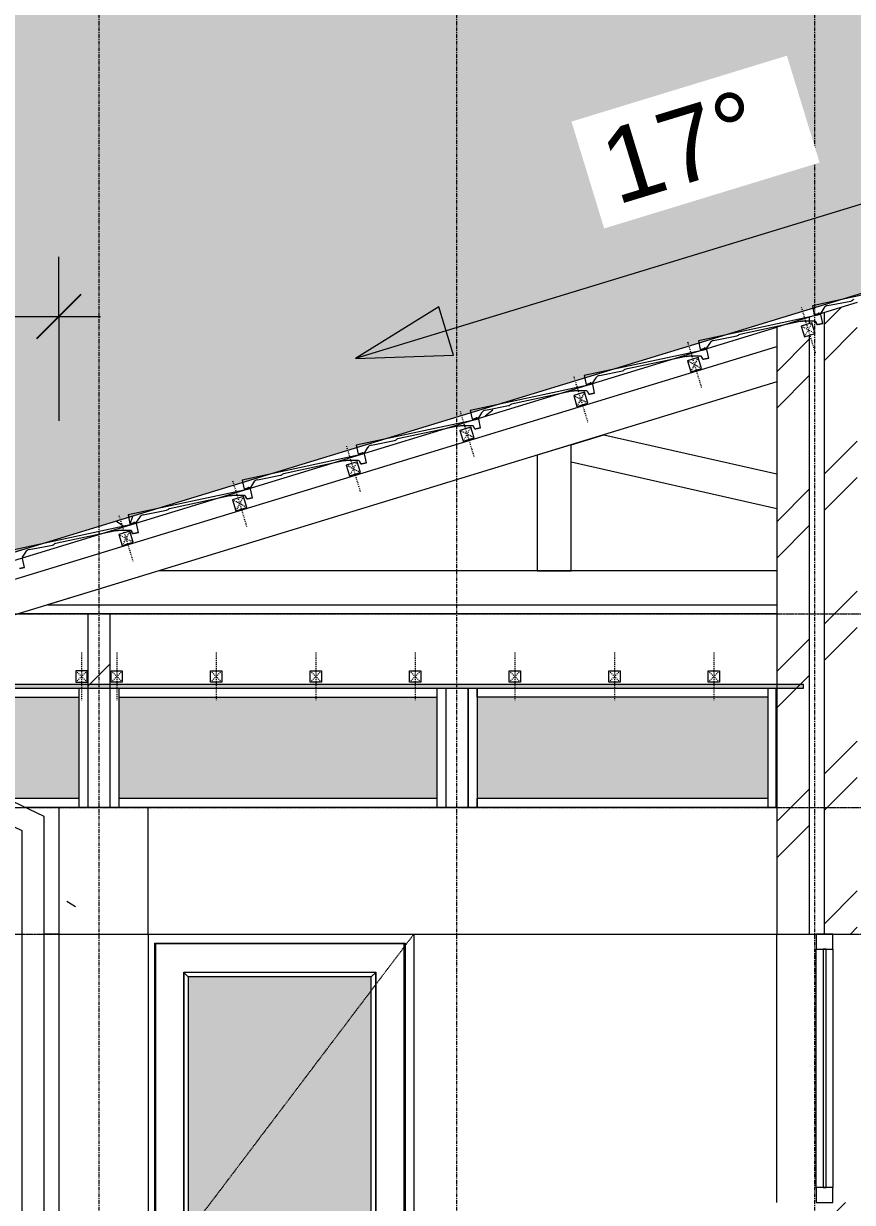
# Model space of a CAD drawing. Header units: millimetres. Extents: x -12186 to 152825, y -4386 to 9463.
# Drawn here: x 97182 to 99962, y 1480 to 5435 of the extents above; entities that cross this region are included whole.
import ezdxf

# ---------------------------------------------------------------- set-up
doc = ezdxf.new("R2010")
doc.units = ezdxf.units.MM
for name, pattern in [('1000 Dashed', [2, 1, -1]), ('Dash', [6.35, 3.175, -3.175]), ('Detail Dash', [1.1, 0.55, -0.55]), ('Grid Line', [22.225, 12.7, -3.175, 3.175, -3.175])]:
    doc.linetypes.add(name, pattern=pattern)
for name, color, linetype, lineweight in [('A-ANNO-DIMS', 211, 'Continuous', 5), ('A-ANNO-DIMS-100', 211, 'Continuous', 5), ('A-CLNG', 13, 'Continuous', 9), ('A-CLNG-PATT', 13, 'Continuous', 9), ('A-DETL-GENF', 92, 'Continuous', 5), ('A-DETL-GENF-HDLN', 1, 'Dash', 5), ('A-DOOR', 31, 'Continuous', 5), ('A-FLOR-LEVL', 51, 'Continuous', 5), ('A-GENM', 13, 'Continuous', 9), ('A-GLAZ', 151, 'Continuous', 9), ('A-GLAZ-CURT', 52, 'Continuous', 5), ('A-GLAZ-CWMG', 51, 'Continuous', 5), ('A-ROOF', 132, 'Continuous', 9), ('A-ROOF-PATT', 132, 'Continuous', 9), ('A-WALL', 113, 'Continuous', 9), ('A-WALL-PATT', 111, 'Continuous', 9), ('G-ANNO-DIMS', 111, 'Continuous', 5), ('I-WALL', 2, 'Continuous', 9), ('S-BEAM', 12, 'Continuous', 5), ('S-COLS', 52, 'Continuous', 5), ('S-FSTN', 2, 'Continuous', 5), ('S-GRID', 1, 'Continuous', 5)]:
    doc.layers.add(name, color=color, linetype=linetype, lineweight=lineweight)
doc.styles.add('Arial', font='arial.ttf', dxfattribs={"height": 250})
doc.styles.add('Arial_3', font='arial.ttf', dxfattribs={"width": 0.8, "height": 175})
doc.dimstyles.new('SVA_Arc_Length-1_8mm_BLUE', dxfattribs={"dimscale": 304.8, "dimtxt": 178.545395, "dimasz": 0.492126, "dimexe": 0.656168, "dimexo": 0.0625, "dimgap": 0.164042, "dimtad": 1, "dimdec": 0, "dimrnd": 5, "dimzin": 0, "dimdsep": 46, "dimtxsty": 'Arial_3', "dimblk1": 'OBLIQUE', "dimblk2": 'OBLIQUE', "dimsah": 1, "dimcen": 0.09, "dimdle": 0.459318, "dimazin": 0, "dimtfac": 1, "dimtdec": 4, "dimtix": 1, "dimtmove": 0, "dimatfit": 3, "dimfxl": 1.148294, "dimfxlon": 1, "dimtvp": 1, "dimtfill": 1, "dimtolj": 1, "dimtzin": 0, "dimarcsym": 2})
pattern_1 = [(45, (103963, 5504.12), (-251.447, 251.447), []), (45, (103963, 5885.12), (-251.447, 251.447), [])]
pattern_2 = [(50, (103963, 5504.1), (728.737, -63.756), [76.2, -838.2]), (355, (103963, 5504.1), (-140.97, 764.23), [60.96, -670.56]), (100.451, (104023.7, 5498.8), (587.77, 700.467), [64.76, -712.36]), (46.184, (103963, 5707.3), (1084.32, -168.17), [114.3, -1257.3]), (96.636, (104053.3, 5693.3), (949.61, 989.71), [97.14, -1068.54]), (351.184, (103963, 5707.3), (949.62, 989.7), [91.44, -1005.84]), (21, (104064.6, 5656.5), (606.46, -409.06), [76.2, -838.2]), (326, (104064.6, 5656.5), (247.21, 736.75), [60.96, -670.56]), (71.451, (104115.1, 5622.4), (853.67, 327.685), [64.76, -712.36]), (37.5, (103963, 5504.12), (12.355, 338.22), [33.528, -628.904, 33.528, -647.192, -673.1]), (37.5, (103963, 5504.12), (12.355, 338.22), [-1343.152, 33.528, -639.572]), (7.5, (103963, 5504.12), (267.279, 400.722), [33.528, -354.584, 33.528, -613.664, -256.54]), (7.5, (103963, 5504.12), (267.279, 400.722), [-1035.304, 33.528, -223.012]), (327.5, (103736.42, 5504.12), (542.363, -22.915), [33.528, -220.472, 33.528, -1810.512]), (327.5, (103736.42, 5504.12), (542.363, -22.915), [-287.528, -758.952, 33.528, -1018.032]), (317.5, (103634.8, 5504.1), (592.517, 101.707), [33.528, -296.672, 33.528, -492.76, -746.76]), (317.5, (103634.8, 5504.1), (592.517, 101.707), [-856.49, 33.53, -713.23])]
pattern_3 = [(45, (-3547.9, 5504.12), (-141.4214, 141.4214), [])]

# ---------------------------------------------------------------- blocks, each defined once
blk = doc.blocks.new('M_Concrete-Rectangular-Column - 200 x 300m-1429448-Section 3')
at = {"layer": 'S-COLS'}
for p, q in [((-10210.7, 2380), (-10210.7, 134)), ((-9910.7, 2380), (-9910.7, 134))]:
    blk.add_line(p, q, dxfattribs=at)
blk = doc.blocks.new('Durowin 949 x 305 - NCS6 - 350x900-1481729-Section 3')
at = {"layer": 'A-GLAZ'}
for p, q in [((-7670.7, 2380), (-7670.7, 2330)), ((-7614.7, 2380), (-7670.7, 2380)), ((-7614.7, 2330), (-7614.7, 2380)), ((-7670.7, 2330), (-7614.7, 2330)), ((-7647.7, 2330), (-7647.7, 1530)), ((-7637.7, 2330), (-7647.7, 2330)), ((-7637.7, 1530), (-7637.7, 2330)), ((-7614.7, 1530), (-7670.7, 1530)), ((-7670.7, 1530), (-7670.7, 1480)), ((-7647.7, 1530), (-7637.7, 1530)), ((-7614.7, 1480), (-7614.7, 1530)), ((-7670.7, 1480), (-7614.7, 1480))]:
    blk.add_line(p, q, dxfattribs=at)
at = {"layer": 'A-GLAZ', "lineweight": 5}
for p, q in [((-7670.7, 1530), (-7670.7, 2330)), ((-7614.7, 2330), (-7614.7, 1530))]:
    blk.add_line(p, q, dxfattribs=at)
blk = doc.blocks.new('Door Aluminium - Single Opening Out with Cill - Door Aluminium Single Opening Out with Cill 900x2380-1421188-Section 3')
at = {"layer": 'A-DOOR', "linetype": 'Detail Dash'}
h = blk.add_hatch(color=256, dxfattribs=at)
h.paths.add_polyline_path([(-9727.9, 134), (-9162.8, 153.5), (-9162.8, 2236.9), (-9776.6, 2236.9), (-9776.6, 1057), (-9734.5, 1055.9), (-9732.1, 1053.5), (-9733.2, 1049), (-9732.8, 1045.5), (-9735.5, 1043.8), (-9740.2, 1043.5), (-9746.1, 1043), (-9776.6, 1043), (-9776.6, 134), (-9733.8, 134)])
h.paths.add_polyline_path([(-9746.1, 1046.5), (-9743.1, 1050), (-9746.1, 1051.8), (-9746.1, 1048.2)])
for p, q in [((-9910.1, 1202.6), (-9019.7, 2380)), ((-9910.1, 1202.6), (-9019.7, 2380)), ((-9910.7, 1178.1), (-9136.4, 154.4)), ((-9136.4, 154.4), (-9910.7, 1178.1))]:
    blk.add_line(p, q, dxfattribs=at)
at = {"layer": 'A-DOOR'}
for p, q in [((-9889.7, 2350), (-9889.7, 134)), ((-9889.7, 2350), (-9049.7, 2350)), ((-9886.7, 2347), (-9886.7, 134)), ((-9052.7, 2347), (-9886.7, 2347)), ((-9052.7, 157.3), (-9052.7, 2347)), ((-9049.7, 2350), (-9049.7, 157.4)), ((-9791.7, 1056.8), (-9791.7, 2252)), ((-9791.7, 2252), (-9147.7, 2252)), ((-9776.6, 2236.9), (-9791.5, 2251.8)), ((-9791.5, 2251.8), (-9791.5, 1056.8)), ((-9147.9, 2251.8), (-9791.5, 2251.8)), ((-9776.6, 2236.9), (-9776.6, 1056.8)), ((-9162.8, 2236.9), (-9776.6, 2236.9)), ((-9147.9, 2251.8), (-9162.8, 2236.9)), ((-9162.8, 153.5), (-9162.8, 2236.9)), ((-9147.9, 154), (-9147.9, 2251.8)), ((-9147.7, 2252), (-9147.7, 154)), ((-9803.1, 1090), (-9863.1, 1090)), ((-9863.1, 1090), (-9863.1, 925)), ((-9803.1, 1056.6), (-9803.1, 1090)), ((-9746.1, 1057), (-9818.1, 1057)), ((-9818.1, 1043), (-9746.1, 1043)), ((-9803.1, 925), (-9803.1, 1043.2)), ((-9791.7, 134), (-9791.7, 1043.2)), ((-9791.5, 1043.2), (-9791.5, 134)), ((-9776.6, 1043.2), (-9776.6, 134)), ((-9863.1, 925), (-9803.1, 925))]:
    blk.add_line(p, q, dxfattribs=at)
at = {"layer": 'A-DOOR', "flags": 128}
for points in [[(-9818.1, 1057), (-9818.7, 1057), (-9819.3, 1057), (-9819.9, 1057), (-9820.5, 1057), (-9821.1, 1057), (-9821.7, 1057), (-9822.3, 1057), (-9822.8, 1057), (-9823.4, 1057), (-9824, 1057), (-9824.5, 1057), (-9825, 1057), (-9825.6, 1057), (-9826.1, 1057), (-9826.6, 1057), (-9827.1, 1057), (-9827.5, 1057), (-9828, 1057), (-9828.5, 1057), (-9828.9, 1057), (-9829.3, 1057), (-9829.7, 1057), (-9830.1, 1057), (-9830.4, 1057), (-9830.7, 1057), (-9831.1, 1057), (-9831.3, 1057), (-9831.6, 1057), (-9831.9, 1057), (-9832.1, 1057), (-9832.3, 1057), (-9832.5, 1057), (-9832.6, 1057), (-9832.8, 1057), (-9832.9, 1057), (-9833, 1057), (-9833.1, 1057), (-9833.1, 1057), (-9833.1, 1057)], [(-9833.1, 1043), (-9833.1, 1043), (-9833.1, 1043), (-9833, 1043), (-9832.9, 1043), (-9832.8, 1043), (-9832.7, 1043), (-9832.5, 1043), (-9832.4, 1043), (-9832.2, 1043), (-9831.9, 1043), (-9831.7, 1043), (-9831.4, 1043), (-9831.1, 1043), (-9830.8, 1043), (-9830.5, 1043), (-9830.1, 1043), (-9829.8, 1043), (-9829.4, 1043), (-9829, 1043), (-9828.6, 1043), (-9828.1, 1043), (-9827.7, 1043), (-9827.2, 1043), (-9826.7, 1043), (-9826.2, 1043), (-9825.7, 1043), (-9825.2, 1043), (-9824.7, 1043), (-9824.1, 1043), (-9823.6, 1043), (-9823, 1043), (-9822.4, 1043), (-9821.8, 1043), (-9821.3, 1043), (-9820.7, 1043), (-9820.1, 1043), (-9819.5, 1043), (-9818.9, 1043), (-9818.3, 1043), (-9818.1, 1043)], [(-9738.1, 1057), (-9738.1, 1057), (-9738.1, 1057), (-9738.2, 1057), (-9738.2, 1057), (-9738.3, 1057), (-9738.3, 1057), (-9738.4, 1057), (-9738.5, 1057), (-9738.6, 1057), (-9738.7, 1057), (-9738.9, 1057), (-9739, 1057), (-9739.2, 1057), (-9739.3, 1057), (-9739.5, 1057), (-9739.7, 1057), (-9739.9, 1057), (-9740.1, 1057), (-9740.3, 1057), (-9740.5, 1057), (-9740.8, 1057), (-9741, 1057), (-9741.3, 1057), (-9741.5, 1057), (-9741.8, 1057), (-9742.1, 1057), (-9742.3, 1057), (-9742.6, 1057), (-9742.9, 1057), (-9743.2, 1057), (-9743.5, 1057), (-9743.8, 1057), (-9744.1, 1057), (-9744.4, 1057), (-9744.8, 1057), (-9745.1, 1057), (-9745.4, 1057), (-9745.7, 1057), (-9746, 1057), (-9746.1, 1057)], [(-9746.1, 1043), (-9745.8, 1043), (-9745.5, 1043), (-9745.2, 1043), (-9744.8, 1043), (-9744.5, 1043), (-9744.2, 1043), (-9743.9, 1043), (-9743.6, 1043), (-9743.3, 1043), (-9743, 1043), (-9742.7, 1043), (-9742.4, 1043), (-9742.1, 1043), (-9741.9, 1043), (-9741.6, 1043), (-9741.3, 1043), (-9741.1, 1043), (-9740.8, 1043), (-9740.6, 1043), (-9740.4, 1043), (-9740.2, 1043), (-9740, 1043), (-9739.8, 1043), (-9739.6, 1043), (-9739.4, 1043), (-9739.2, 1043), (-9739.1, 1043), (-9738.9, 1043), (-9738.8, 1043), (-9738.7, 1043), (-9738.6, 1043), (-9738.5, 1043), (-9738.4, 1043), (-9738.3, 1043), (-9738.2, 1043), (-9738.2, 1043), (-9738.2, 1043), (-9738.1, 1043), (-9738.1, 1043)]]:
    blk.add_lwpolyline(points, dxfattribs=at)
at = {"layer": 'A-DOOR'}
for centre, radius, start, end in [((-9833.1, 1050), 20, 19.8181, 180), ((-9833.1, 1050), 20, 180, 340.0708), ((-9833.1, 1050), 7, 135, 180), ((-9833.1, 1050), 7, 180, 225), ((-9833.1, 1050), 7, 270, 295.6143), ((-9833.1, 1050), 7, 60, 75), ((-9738.1, 1050), 7, 165, 180), ((-9738.1, 1050), 7, 180, 195), ((-9738.1, 1050), 7, 0, 105), ((-9738.1, 1050), 7, 255, 0)]:
    blk.add_arc(centre, radius, start, end, dxfattribs=at)
blk = doc.blocks.new('Downpipe - Downpipe-1373795-Section 3')
at = {"layer": 'A-GENM', "lineweight": 5}
for p, q in [((-11159.8, 3280.2), (-11159.8, 3119)), ((-11084.8, 3166.5), (-11084.8, 3229.3)), ((-10259.8, 2775), (-11084.8, 3166.5)), ((-11159.8, 3119), (-10334.8, 2727.6)), ((-10259.8, 144.1), (-10259.8, 2775)), ((-10334.8, 2727.6), (-10334.8, 144.1)), ((-10334.8, 151.5), (-10259.8, 151.5)), ((-10334.8, 134), (-10334.8, 151.5)), ((-10334.8, 144.1), (-10259.8, 144.1)), ((-10259.8, 134), (-10259.8, 151.5))]:
    blk.add_line(p, q, dxfattribs=at)
blk = doc.blocks.new('Structural Connections 1 - Structural Connections 1-1359859-Section 3')
at = {"layer": 'S-FSTN'}
h = blk.add_hatch(dxfattribs=at)
h.set_pattern_fill('FP_136', color=256, style=0, pattern_type=2)
h.set_pattern_definition(pattern_3)
h.paths.add_polyline_path([(-10038.2, 3205), (-10038.2, 3455), (-10113.2, 3455), (-10113.2, 3205), (-10062.2, 3205)])
h.paths.add_polyline_path([(858.8, 3205), (933.8, 3205), (933.8, 3455), (858.8, 3455), (858.8, 3268.8)])
for p, q in [((-10113.2, 3455), (-10346.5, 3455)), ((-10038.2, 3455), (-10113.2, 3455)), ((-10113.2, 3455), (-10113.2, 3205)), ((-7802.7, 3455), (-10038.2, 3455)), ((-10038.2, 3205), (-10038.2, 3455)), ((-10113.2, 3205), (-10038.2, 3205))]:
    blk.add_line(p, q, dxfattribs=at)
blk = doc.blocks.new('Timber Truss - Timber Truss-1376232-Section 3')
at = {"layer": 'S-BEAM'}
for p, q in [((-11058.8, 3356.4), (-7802.7, 4351.9)), ((-7802.7, 4232.7), (-11020.7, 3248.9)), ((-8492.7, 4021.8), (-8382.9, 4055.3)), ((-8382.9, 4055.3), (-7802.7, 3923.9)), ((-8492.7, 4021.8), (-8606.7, 3986.9)), ((-8492.7, 3963.3), (-8492.7, 4021.8)), ((-8492.7, 3599), (-8492.7, 4021.8)), ((-8606.7, 3986.9), (-8606.7, 3599)), ((-7802.7, 3807), (-8492.7, 3963.3)), ((-9875.5, 3599), (-10248.4, 3485)), ((-7802.7, 3599), (-9875.5, 3599)), ((-8606.7, 3599), (-8492.7, 3599)), ((-10248.4, 3485), (-7802.7, 3485))]:
    blk.add_line(p, q, dxfattribs=at)
blk = doc.blocks.new('System Panel - Glazed-1463160-Section 3')
at = {"layer": 'A-GLAZ-CURT'}
blk.add_hatch(color=256, dxfattribs=at).paths.add_polyline_path([(-21993.8, 2835), (-20943.2, 2835), (-20943.2, 3175), (-22008.2, 3175), (-22008.2, 2835)])
blk = doc.blocks.new('Rectangular Mullion - 30x75-V349-Section 3')
at = {"layer": 'A-GLAZ-CWMG'}
for p, q in [((-10008.2, 3175), (-10008.2, 3205)), ((-8943.2, 3205), (-8943.2, 3175)), ((-10008.2, 3175), (-8943.2, 3175))]:
    blk.add_line(p, q, dxfattribs=at)
blk = doc.blocks.new('Rectangular Mullion - 30x75-1463159-Section 3')
at = {"layer": 'A-GLAZ-CWMG'}
for p, q in [((-22008.1718, 2805), (-22008.1718, 2835)), ((-20943.1718, 2835), (-22008.1718, 2835)), ((-20943.1718, 2835), (-20943.1718, 2805))]:
    blk.add_line(p, q, dxfattribs=at)
blk = doc.blocks.new('Rectangular Mullion - 30x75-V350-Section 3')
at = {"layer": 'A-GLAZ-CWMG'}
blk.add_line((-8943.2, 3205), (-8943.2, 2805), dxfattribs=at)
blk = doc.blocks.new('Rectangular Mullion - 30x75-V351-Section 3')
at = {"layer": 'A-GLAZ-CWMG'}
blk.add_line((-10008.2, 2805), (-10008.2, 3205), dxfattribs=at)
blk = doc.blocks.new('System Panel - Glazed-1405855-Section 3')
at = {"layer": 'A-GLAZ-CURT'}
blk.add_hatch(color=256, dxfattribs=at).paths.add_polyline_path([(-8639.2, 2835), (-7832.7, 2835), (-7832.7, 3175), (-8808.2, 3175), (-8808.2, 2835)])
blk = doc.blocks.new('Rectangular Mullion - Sheerclip 15 - 75x50 Aluminium Top and Side A Edge Frame-1405853-Section 3')
at = {"layer": 'A-GLAZ-CWMG'}
for p, q in [((-8808.2, 3175), (-8808.2, 3205)), ((-7832.7, 3205), (-7832.7, 3175)), ((-7832.7, 3175), (-8808.2, 3175))]:
    blk.add_line(p, q, dxfattribs=at)
blk = doc.blocks.new('Rectangular Mullion - Sheerclip 15 - 75x50 Aluminium Top and Side A Edge Frame-1405854-Section 3')
at = {"layer": 'A-GLAZ-CWMG'}
for p, q in [((-8808.2, 2805), (-8808.2, 2835)), ((-7832.7, 2835), (-8808.2, 2835)), ((-7832.7, 2835), (-7832.7, 2805))]:
    blk.add_line(p, q, dxfattribs=at)
blk = doc.blocks.new('Rectangular Mullion - Sheerclip 15 - 75x50 Aluminium Bottom Side B Edge Frame-1377129-Section 3')
at = {"layer": 'A-GLAZ-CWMG'}
blk.add_line((-7832.7, 3205), (-7832.7, 2805), dxfattribs=at)
blk = doc.blocks.new('Rectangular Mullion - Sheerclip 15 - 75x50 Aluminium Bottom Side B Edge Frame-1393953-Section 3')
at = {"layer": 'A-GLAZ-CWMG'}
for p, q in [((-8838.2, 2805), (-8838.2, 3205)), ((-8808.2, 3205), (-8808.2, 2805))]:
    blk.add_line(p, q, dxfattribs=at)
blk = doc.blocks.new('System Panel - Glazed-V353-Section 3')
at = {"layer": 'A-GLAZ-CURT'}
h = blk.add_hatch(color=256, dxfattribs=at)
h.paths.add_polyline_path([(-11208.2, 2835), (-10561.2, 2835), (-11159.8, 3119), (-11159.8, 3175), (-11208.2, 3175), (-11208.2, 2999.3)])
h.paths.add_polyline_path([(-10171.7, 2835), (-10143.2, 2835), (-10143.2, 3175), (-11084.8, 3175), (-11084.8, 3166.5), (-10386.2, 2835), (-10259.8, 2835)])
blk = doc.blocks.new('Rectangular Mullion - 30x75-V354-Section 3')
at = {"layer": 'A-GLAZ-CWMG'}
for p, q in [((-10143.2, 3205), (-10143.2, 3175)), ((-11208.2, 3175), (-11208.2, 3195)), ((-11208.2, 3175), (-11159.8, 3175)), ((-11084.8, 3175), (-10143.2, 3175))]:
    blk.add_line(p, q, dxfattribs=at)
blk = doc.blocks.new('Rectangular Mullion - 30x75-V355-Section 3')
at = {"layer": 'A-GLAZ-CWMG'}
for p, q in [((-11208.2, 2805), (-11208.2, 2835)), ((-10561.2, 2835), (-11208.2, 2835)), ((-10143.2, 2835), (-10386.2, 2835)), ((-10143.2, 2835), (-10143.2, 2805))]:
    blk.add_line(p, q, dxfattribs=at)
blk = doc.blocks.new('Repeating Detail - Timber _38 x 38_-372870-Section 3')
at = {"layer": 'A-DETL-GENF'}
for p, q in [((-7685, 4431), (-7721.4, 4419.9)), ((-7673.9, 4394.7), (-7685, 4431)), ((-7721.4, 4419.9), (-7710.3, 4383.6)), ((-7710.3, 4383.6), (-7673.9, 4394.7)), ((-8066.4, 4314.4), (-8102.7, 4303.3)), ((-8055.3, 4278.1), (-8066.4, 4314.4)), ((-8102.7, 4303.3), (-8091.6, 4267)), ((-8091.6, 4267), (-8055.3, 4278.1)), ((-8447.7, 4197.9), (-8484, 4186.8)), ((-8436.6, 4161.5), (-8447.7, 4197.9)), ((-8484, 4186.8), (-8472.9, 4150.4)), ((-8472.9, 4150.4), (-8436.6, 4161.5)), ((-8829, 4081.3), (-8865.4, 4070.2)), ((-8817.9, 4044.9), (-8829, 4081.3)), ((-8865.4, 4070.2), (-8854.2, 4033.8)), ((-8854.2, 4033.8), (-8817.9, 4044.9)), ((-9210.3, 3964.7), (-9246.7, 3953.6)), ((-9199.2, 3928.4), (-9210.3, 3964.7)), ((-9246.7, 3953.6), (-9235.6, 3917.2)), ((-9235.6, 3917.2), (-9199.2, 3928.4)), ((-9591.7, 3848.1), (-9628, 3837)), ((-9628, 3837), (-9616.9, 3800.7)), ((-9580.6, 3811.8), (-9591.7, 3848.1)), ((-9616.9, 3800.7), (-9580.6, 3811.8)), ((-9973, 3731.5), (-10009.3, 3720.4)), ((-10009.3, 3720.4), (-9998.2, 3684.1)), ((-9961.9, 3695.2), (-9973, 3731.5)), ((-9998.2, 3684.1), (-9961.9, 3695.2))]:
    blk.add_line(p, q, dxfattribs=at)
at = {"layer": 'A-DETL-GENF-HDLN'}
for p, q in [((-7721, 4483.8), (-7674.3, 4330.8)), ((-7685, 4431), (-7710.3, 4383.6)), ((-7673.9, 4394.7), (-7721.4, 4419.9)), ((-8102.4, 4367.2), (-8055.6, 4214.2)), ((-8066.4, 4314.4), (-8091.6, 4267)), ((-8055.3, 4278.1), (-8102.7, 4303.3)), ((-8483.7, 4250.6), (-8436.9, 4097.6)), ((-8447.7, 4197.9), (-8472.9, 4150.4)), ((-8436.6, 4161.5), (-8484, 4186.8)), ((-8865, 4134.1), (-8818.2, 3981)), ((-8829, 4081.3), (-8854.2, 4033.8)), ((-8817.9, 4044.9), (-8865.4, 4070.2)), ((-9246.4, 4017.5), (-9199.6, 3864.5)), ((-9210.3, 3964.7), (-9235.6, 3917.2)), ((-9199.2, 3928.4), (-9246.7, 3953.6)), ((-9627.7, 3900.9), (-9580.9, 3747.9)), ((-9580.6, 3811.8), (-9628, 3837)), ((-9591.7, 3848.1), (-9616.9, 3800.7)), ((-10009, 3784.3), (-9962.2, 3631.3)), ((-9961.9, 3695.2), (-10009.3, 3720.4)), ((-9973, 3731.5), (-9998.2, 3684.1))]:
    blk.add_line(p, q, dxfattribs=at)
blk = doc.blocks.new('Repeating Detail - Conc Roof Tile-372879-Section 3')
at = {"layer": 'A-DETL-GENF'}
for p, q in [((-7272.5, 4575.8), (-7683.2, 4488)), ((-7683.2, 4488), (-7676.9, 4458.1)), ((-7645.1, 4479.9), (-7655.6, 4463.6)), ((-7632.2, 4488.6), (-7554.7, 4504.1)), ((-7655, 4458.9), (-8065.8, 4371)), ((-7724.7, 4435.3), (-7927.1, 4392)), ((-7724.7, 4435.3), (-7716.7, 4436.4)), ((-7716.3, 4436.4), (-7724.7, 4435.3)), ((-7675, 4436.3), (-7716.3, 4436.4)), ((-7676.9, 4458.1), (-7664.1, 4460.9)), ((-7664.1, 4460.9), (-7676.9, 4458.1)), ((-7672.3, 4434.4), (-7669.3, 4427.2)), ((-7669.3, 4427.2), (-7672.3, 4434.4)), ((-7664.1, 4460.9), (-7663.4, 4463.1)), ((-7663.4, 4463.1), (-7664.1, 4460.9)), ((-7663.4, 4463.1), (-7661.8, 4463.4)), ((-7661.8, 4463.4), (-7663.4, 4463.1)), ((-7661.8, 4463.4), (-7660.2, 4461.7)), ((-7660.2, 4461.7), (-7661.8, 4463.4)), ((-7660.2, 4461.7), (-7657.5, 4462.3)), ((-7657.5, 4462.3), (-7660.2, 4461.7)), ((-7648.7, 4429.1), (-7655, 4458.9)), ((-7664.4, 4425.7), (-7665.9, 4425.4)), ((-7648.7, 4429.1), (-7664.4, 4425.7)), ((-7664.4, 4425.7), (-7648.7, 4429.1)), ((-7648.7, 4429.1), (-7664.4, 4425.7)), ((-8065.8, 4371), (-8059.4, 4341.2)), ((-8027.6, 4362.9), (-8038.2, 4346.6)), ((-8014.7, 4371.7), (-7937.2, 4387.1)), ((-8037.6, 4341.9), (-8448.3, 4254.1)), ((-8107.2, 4318.4), (-8309.6, 4275)), ((-8107.2, 4318.4), (-8099.2, 4319.5)), ((-8098.8, 4319.5), (-8107.2, 4318.4)), ((-8057.6, 4319.3), (-8098.8, 4319.5)), ((-8059.4, 4341.2), (-8046.7, 4343.9)), ((-8046.7, 4343.9), (-8059.4, 4341.2)), ((-8054.8, 4317.5), (-8051.9, 4310.2)), ((-8051.9, 4310.2), (-8054.8, 4317.5)), ((-8031.2, 4312.1), (-8047, 4308.7)), ((-8047, 4308.7), (-8031.2, 4312.1)), ((-8031.2, 4312.1), (-8047, 4308.7)), ((-8046.7, 4343.9), (-8046, 4346.1)), ((-8046, 4346.1), (-8046.7, 4343.9)), ((-8046, 4346.1), (-8044.3, 4346.5)), ((-8044.3, 4346.5), (-8046, 4346.1)), ((-8044.3, 4346.5), (-8042.8, 4344.8)), ((-8042.8, 4344.8), (-8044.3, 4346.5)), ((-8042.8, 4344.8), (-8040.1, 4345.3)), ((-8040.1, 4345.3), (-8042.8, 4344.8)), ((-8031.2, 4312.1), (-8037.6, 4341.9)), ((-8047, 4308.7), (-8048.5, 4308.4)), ((-8448.3, 4254.1), (-8441.9, 4224.2)), ((-8410.1, 4246), (-8420.7, 4229.7)), ((-8397.3, 4254.7), (-8319.8, 4270.2)), ((-8420.1, 4225), (-8830.8, 4137.1)), ((-8489.7, 4201.4), (-8692.1, 4158.1)), ((-8489.7, 4201.4), (-8481.8, 4202.5)), ((-8481.4, 4202.5), (-8489.7, 4201.4)), ((-8440.1, 4202.4), (-8481.4, 4202.5)), ((-8441.9, 4224.2), (-8429.2, 4227)), ((-8429.2, 4227), (-8441.9, 4224.2)), ((-8437.3, 4200.5), (-8434.4, 4193.3)), ((-8434.4, 4193.3), (-8437.3, 4200.5)), ((-8413.7, 4195.2), (-8429.5, 4191.8)), ((-8429.5, 4191.8), (-8413.7, 4195.2)), ((-8413.7, 4195.2), (-8429.5, 4191.8)), ((-8429.2, 4227), (-8428.5, 4229.2)), ((-8428.5, 4229.2), (-8429.2, 4227)), ((-8428.5, 4229.2), (-8426.8, 4229.5)), ((-8426.8, 4229.5), (-8428.5, 4229.2)), ((-8426.8, 4229.5), (-8425.3, 4227.8)), ((-8425.3, 4227.8), (-8426.8, 4229.5)), ((-8425.3, 4227.8), (-8422.6, 4228.4)), ((-8422.6, 4228.4), (-8425.3, 4227.8)), ((-8413.7, 4195.2), (-8420.1, 4225)), ((-8779.8, 4137.8), (-8702.3, 4153.2)), ((-8429.5, 4191.8), (-8431, 4191.5)), ((-8830.8, 4137.1), (-8824.4, 4107.3)), ((-8792.7, 4129), (-8803.2, 4112.7)), ((-8802.6, 4108), (-9213.3, 4020.2)), ((-8872.2, 4084.5), (-9074.7, 4041.2)), ((-8872.2, 4084.5), (-8864.3, 4085.6)), ((-8863.9, 4085.6), (-8872.2, 4084.5)), ((-8822.6, 4085.4), (-8863.9, 4085.6)), ((-8824.4, 4107.3), (-8811.7, 4110)), ((-8811.7, 4110), (-8824.4, 4107.3)), ((-8819.8, 4083.6), (-8816.9, 4076.3)), ((-8816.9, 4076.3), (-8819.8, 4083.6)), ((-8812, 4074.8), (-8813.5, 4074.5)), ((-8796.2, 4078.2), (-8812, 4074.8)), ((-8812, 4074.8), (-8796.2, 4078.2)), ((-8796.2, 4078.2), (-8812, 4074.8)), ((-8811.7, 4110), (-8811, 4112.2)), ((-8811, 4112.2), (-8811.7, 4110)), ((-8811, 4112.2), (-8809.3, 4112.6)), ((-8809.3, 4112.6), (-8811, 4112.2)), ((-8809.3, 4112.6), (-8807.8, 4110.9)), ((-8807.8, 4110.9), (-8809.3, 4112.6)), ((-8807.8, 4110.9), (-8805.1, 4111.4)), ((-8805.1, 4111.4), (-8807.8, 4110.9)), ((-8796.2, 4078.2), (-8802.6, 4108)), ((-9162.3, 4020.8), (-9084.8, 4036.3)), ((-9213.3, 4020.2), (-9206.9, 3990.4)), ((-9194.2, 3993.1), (-9193.5, 3995.3)), ((-9193.5, 3995.3), (-9194.2, 3993.1)), ((-9193.5, 3995.3), (-9191.9, 3995.6)), ((-9191.9, 3995.6), (-9193.5, 3995.3)), ((-9191.9, 3995.6), (-9190.3, 3993.9)), ((-9190.3, 3993.9), (-9191.9, 3995.6)), ((-9190.3, 3993.9), (-9187.6, 3994.5)), ((-9187.6, 3994.5), (-9190.3, 3993.9)), ((-9175.2, 4012.1), (-9185.7, 3995.8)), ((-9185.1, 3991.1), (-9595.8, 3903.2)), ((-9254.7, 3967.5), (-9457.2, 3924.2)), ((-9254.7, 3967.5), (-9246.8, 3968.6)), ((-9246.4, 3968.6), (-9254.7, 3967.5)), ((-9205.1, 3968.5), (-9246.4, 3968.6)), ((-9206.9, 3990.4), (-9194.2, 3993.1)), ((-9194.2, 3993.1), (-9206.9, 3990.4)), ((-9202.4, 3966.6), (-9199.4, 3959.4)), ((-9199.4, 3959.4), (-9202.4, 3966.6)), ((-9194.5, 3957.9), (-9196, 3957.6)), ((-9178.8, 3961.3), (-9194.5, 3957.9)), ((-9194.5, 3957.9), (-9178.8, 3961.3)), ((-9178.8, 3961.3), (-9194.5, 3957.9)), ((-9178.8, 3961.3), (-9185.1, 3991.1)), ((-9544.8, 3903.9), (-9467.3, 3919.3)), ((-9595.8, 3903.2), (-9589.5, 3873.4)), ((-9589.5, 3873.4), (-9576.8, 3876.1)), ((-9576.8, 3876.1), (-9589.5, 3873.4)), ((-9576.8, 3876.1), (-9576, 3878.3)), ((-9576, 3878.3), (-9576.8, 3876.1)), ((-9576, 3878.3), (-9574.4, 3878.7)), ((-9574.4, 3878.7), (-9576, 3878.3)), ((-9574.4, 3878.7), (-9572.8, 3877)), ((-9572.8, 3877), (-9574.4, 3878.7)), ((-9572.8, 3877), (-9570.1, 3877.5)), ((-9570.1, 3877.5), (-9572.8, 3877)), ((-9557.7, 3895.1), (-9568.3, 3878.8)), ((-9567.7, 3874.1), (-9978.4, 3786.3)), ((-9637.3, 3850.6), (-9839.7, 3807.3)), ((-9637.3, 3850.6), (-9629.3, 3851.7)), ((-9628.9, 3851.7), (-9637.3, 3850.6)), ((-9587.7, 3851.5), (-9628.9, 3851.7)), ((-9584.9, 3849.7), (-9582, 3842.4)), ((-9582, 3842.4), (-9584.9, 3849.7)), ((-9577.1, 3840.9), (-9578.5, 3840.6)), ((-9561.3, 3844.3), (-9577.1, 3840.9)), ((-9577.1, 3840.9), (-9561.3, 3844.3)), ((-9561.3, 3844.3), (-9577.1, 3840.9)), ((-9561.3, 3844.3), (-9567.7, 3874.1)), ((-9927.3, 3786.9), (-9849.9, 3802.4)), ((-9950.2, 3757.2), (-10360.9, 3669.3)), ((-9978.4, 3786.3), (-9972, 3756.5)), ((-9972, 3756.5), (-9959.3, 3759.2)), ((-9959.3, 3759.2), (-9972, 3756.5)), ((-9959.3, 3759.2), (-9958.6, 3761.4)), ((-9958.6, 3761.4), (-9959.3, 3759.2)), ((-9958.6, 3761.4), (-9956.9, 3761.7)), ((-9956.9, 3761.7), (-9958.6, 3761.4)), ((-9956.9, 3761.7), (-9955.4, 3760)), ((-9955.4, 3760), (-9956.9, 3761.7)), ((-9955.4, 3760), (-9952.7, 3760.6)), ((-9952.7, 3760.6), (-9955.4, 3760)), ((-9940.2, 3778.2), (-9950.8, 3761.9)), ((-9943.8, 3727.4), (-9950.2, 3757.2)), ((-10019.8, 3733.6), (-10222.2, 3690.3)), ((-10019.8, 3733.6), (-10011.8, 3734.7)), ((-10011.5, 3734.7), (-10019.8, 3733.6)), ((-9970.2, 3734.6), (-10011.5, 3734.7)), ((-9967.4, 3732.7), (-9964.5, 3725.5)), ((-9964.5, 3725.5), (-9967.4, 3732.7)), ((-9959.6, 3724), (-9961.1, 3723.7)), ((-9943.8, 3727.4), (-9959.6, 3724)), ((-9959.6, 3724), (-9943.8, 3727.4)), ((-9943.8, 3727.4), (-9959.6, 3724)), ((-10309.9, 3670), (-10232.4, 3685.4)), ((-10322.7, 3661.2), (-10333.3, 3644.9)), ((-10326.3, 3610.4), (-10332.7, 3640.2)), ((-10326.3, 3610.4), (-10342.1, 3607)), ((-10342.1, 3607), (-10326.3, 3610.4)), ((-10326.3, 3610.4), (-10342.1, 3607))]:
    blk.add_line(p, q, dxfattribs=at)
for centre, radius, start, end in [((-7542.5, 4499.2), 10, 102.0757, 132.0411), ((-7628.3, 4469), 20, 101.2845, 147.0757), ((-7555.9, 4514), 10, 276.5757, 312.0411), ((-7675.1, 4433.3), 3, 22.0757, 89.8219), ((-7658.2, 4465.2), 3, 282.0757, 327.0757), ((-7658.2, 4465.2), 3, 282.0757, 327.0757), ((-7925, 4382.2), 10, 102.0757, 132.0411), ((-7666.6, 4428.3), 3, 202.0757, 282.0757), ((-7666.6, 4428.3), 3, 202.0757, 282.0757), ((-8010.8, 4352.1), 20, 101.2845, 147.0757), ((-7938.4, 4397.1), 10, 276.5757, 312.0411), ((-8057.6, 4316.3), 3, 22.0757, 89.8219), ((-8040.7, 4348.3), 3, 282.0757, 327.0757), ((-8040.7, 4348.3), 3, 282.0757, 327.0757), ((-8320.9, 4280.1), 10, 276.5757, 312.0411), ((-8307.5, 4265.3), 10, 102.0757, 132.0411), ((-8049.1, 4311.4), 3, 202.0757, 282.0757), ((-8049.1, 4311.4), 3, 202.0757, 282.0757), ((-8393.3, 4235.1), 20, 101.2845, 147.0757), ((-8440.1, 4199.4), 3, 22.0757, 89.8219), ((-8431.6, 4194.4), 3, 202.0757, 282.0757), ((-8431.6, 4194.4), 3, 202.0757, 282.0757), ((-8423.2, 4231.3), 3, 282.0757, 327.0757), ((-8423.2, 4231.3), 3, 282.0757, 327.0757), ((-8703.4, 4163.2), 10, 276.5757, 312.0411), ((-8690, 4148.3), 10, 102.0757, 132.0411), ((-8775.9, 4118.2), 20, 101.2845, 147.0757), ((-8822.6, 4082.4), 3, 22.0757, 89.8219), ((-8814.1, 4077.5), 3, 202.0757, 282.0757), ((-8814.1, 4077.5), 3, 202.0757, 282.0757), ((-8805.7, 4114.4), 3, 282.0757, 327.0757), ((-8805.7, 4114.4), 3, 282.0757, 327.0757), ((-9086, 4046.2), 10, 276.5757, 312.0411), ((-9072.6, 4031.4), 10, 102.0757, 132.0411), ((-9188.2, 3997.4), 3, 282.0757, 327.0757), ((-9188.2, 3997.4), 3, 282.0757, 327.0757), ((-9158.4, 4001.2), 20, 101.2845, 147.0757), ((-9205.1, 3965.5), 3, 22.0757, 89.8219), ((-9196.6, 3960.5), 3, 202.0757, 282.0757), ((-9196.6, 3960.5), 3, 202.0757, 282.0757), ((-9468.5, 3929.3), 10, 276.5757, 312.0411), ((-9455.1, 3914.4), 10, 102.0757, 132.0411), ((-9570.8, 3880.5), 3, 282.0757, 327.0757), ((-9570.8, 3880.5), 3, 282.0757, 327.0757), ((-9540.9, 3884.3), 20, 101.2845, 147.0757), ((-9587.7, 3848.5), 3, 22.0757, 89.8219), ((-9579.2, 3843.6), 3, 202.0757, 282.0757), ((-9579.2, 3843.6), 3, 202.0757, 282.0757), ((-9851, 3812.3), 10, 276.5757, 312.0411), ((-9837.6, 3797.5), 10, 102.0757, 132.0411), ((-9953.3, 3763.5), 3, 282.0757, 327.0757), ((-9953.3, 3763.5), 3, 282.0757, 327.0757), ((-9923.4, 3767.3), 20, 101.2845, 147.0757), ((-9970.2, 3731.6), 3, 22.0757, 89.8219), ((-9961.7, 3726.6), 3, 202.0757, 282.0757), ((-9961.7, 3726.6), 3, 202.0757, 282.0757), ((-10233.5, 3695.4), 10, 276.5757, 312.0411), ((-10220.1, 3680.5), 10, 102.0757, 132.0411), ((-10306, 3650.4), 20, 101.2845, 147.0757)]:
    blk.add_arc(centre, radius, start, end, dxfattribs=at)
blk = doc.blocks.new('Repeating Detail - Timber _38 x 38_-V356-Section 3')
at = {"layer": 'A-DETL-GENF'}
for p, q in [((-11020.7, 3263.5), (-11058.7, 3263.5)), ((-11058.7, 3263.5), (-11058.7, 3225.5)), ((-11020.7, 3225.5), (-11020.7, 3263.5)), ((-10719, 3263.5), (-10757, 3263.5)), ((-10757, 3263.5), (-10757, 3225.5)), ((-10719, 3225.5), (-10719, 3263.5)), ((-10417.3, 3263.5), (-10455.3, 3263.5)), ((-10455.3, 3263.5), (-10455.3, 3225.5)), ((-10417.3, 3225.5), (-10417.3, 3263.5)), ((-10115.7, 3263.5), (-10153.7, 3263.5)), ((-10153.7, 3263.5), (-10153.7, 3225.5)), ((-10115.7, 3225.5), (-10115.7, 3263.5)), ((-11058.7, 3225.5), (-11020.7, 3225.5)), ((-10757, 3225.5), (-10719, 3225.5)), ((-10455.3, 3225.5), (-10417.3, 3225.5)), ((-10153.7, 3225.5), (-10115.7, 3225.5))]:
    blk.add_line(p, q, dxfattribs=at)
at = {"layer": 'A-DETL-GENF-HDLN'}
for p, q in [((-11039.7, 3324.5), (-11039.7, 3164.5)), ((-10738, 3324.5), (-10738, 3164.5)), ((-10436.3, 3324.5), (-10436.3, 3164.5)), ((-10134.7, 3324.5), (-10134.7, 3164.5)), ((-11020.7, 3263.5), (-11058.7, 3225.5)), ((-11020.7, 3225.5), (-11058.7, 3263.5)), ((-10719, 3263.5), (-10757, 3225.5)), ((-10719, 3225.5), (-10757, 3263.5)), ((-10417.3, 3263.5), (-10455.3, 3225.5)), ((-10417.3, 3225.5), (-10455.3, 3263.5)), ((-10115.7, 3263.5), (-10153.7, 3225.5)), ((-10115.7, 3225.5), (-10153.7, 3263.5))]:
    blk.add_line(p, q, dxfattribs=at)
blk = doc.blocks.new('Repeating Detail - Timber _38 x 38_-V357-Section 3')
at = {"layer": 'A-DETL-GENF'}
h = blk.add_hatch(dxfattribs=at)
h.set_pattern_fill('FP_136', color=256, style=0, pattern_type=2)
h.set_pattern_definition(pattern_3)
h.paths.add_polyline_path([(-9997.7, 3225.5), (-9997.7, 3263.5), (-10035.7, 3263.5), (-10035.7, 3225.5)])
h = blk.add_hatch(dxfattribs=at)
h.set_pattern_fill('FP_136', color=256, style=0, pattern_type=2)
h.set_pattern_definition(pattern_3)
h.paths.add_polyline_path([(-8328.5, 3225.5), (-8328.5, 3263.5), (-8366.5, 3263.5), (-8366.5, 3225.5)])
for p, q in [((-10035.7, 3225.5), (-10035.7, 3263.5)), ((-10035.7, 3263.5), (-9997.7, 3263.5)), ((-9997.7, 3263.5), (-9997.7, 3225.5)), ((-9701.8, 3225.5), (-9701.8, 3263.5)), ((-9701.8, 3263.5), (-9663.8, 3263.5)), ((-9663.8, 3263.5), (-9663.8, 3225.5)), ((-9368, 3225.5), (-9368, 3263.5)), ((-9368, 3263.5), (-9330, 3263.5)), ((-9330, 3263.5), (-9330, 3225.5)), ((-9034.2, 3225.5), (-9034.2, 3263.5)), ((-9034.2, 3263.5), (-8996.2, 3263.5)), ((-8996.2, 3263.5), (-8996.2, 3225.5)), ((-8700.3, 3225.5), (-8700.3, 3263.5)), ((-8700.3, 3263.5), (-8662.3, 3263.5)), ((-8662.3, 3263.5), (-8662.3, 3225.5)), ((-8366.5, 3225.5), (-8366.5, 3263.5)), ((-8366.5, 3263.5), (-8328.5, 3263.5)), ((-8328.5, 3263.5), (-8328.5, 3225.5)), ((-8032.7, 3225.5), (-8032.7, 3263.5)), ((-8032.7, 3263.5), (-7994.7, 3263.5)), ((-7994.7, 3263.5), (-7994.7, 3225.5)), ((-9997.7, 3225.5), (-10035.7, 3225.5)), ((-9663.8, 3225.5), (-9701.8, 3225.5)), ((-9330, 3225.5), (-9368, 3225.5)), ((-8996.2, 3225.5), (-9034.2, 3225.5)), ((-8662.3, 3225.5), (-8700.3, 3225.5)), ((-8328.5, 3225.5), (-8366.5, 3225.5)), ((-7994.7, 3225.5), (-8032.7, 3225.5))]:
    blk.add_line(p, q, dxfattribs=at)
at = {"layer": 'A-DETL-GENF-HDLN'}
for p, q in [((-10016.7, 3324.5), (-10016.7, 3164.5)), ((-9682.8, 3324.5), (-9682.8, 3164.5)), ((-9349, 3324.5), (-9349, 3164.5)), ((-9015.2, 3324.5), (-9015.2, 3164.5)), ((-8681.3, 3324.5), (-8681.3, 3164.5)), ((-8347.5, 3324.5), (-8347.5, 3164.5)), ((-8013.7, 3324.5), (-8013.7, 3164.5)), ((-10035.7, 3263.5), (-9997.7, 3225.5)), ((-10035.7, 3225.5), (-9997.7, 3263.5)), ((-9701.8, 3263.5), (-9663.8, 3225.5)), ((-9701.8, 3225.5), (-9663.8, 3263.5)), ((-9368, 3263.5), (-9330, 3225.5)), ((-9368, 3225.5), (-9330, 3263.5)), ((-9034.2, 3263.5), (-8996.2, 3225.5)), ((-9034.2, 3225.5), (-8996.2, 3263.5)), ((-8700.3, 3263.5), (-8662.3, 3225.5)), ((-8700.3, 3225.5), (-8662.3, 3263.5)), ((-8366.5, 3263.5), (-8328.5, 3225.5)), ((-8366.5, 3225.5), (-8328.5, 3263.5)), ((-8032.7, 3263.5), (-7994.7, 3225.5)), ((-8032.7, 3225.5), (-7994.7, 3263.5))]:
    blk.add_line(p, q, dxfattribs=at)
blk = doc.blocks.new('DIMBLOCK34-Section 3')
at = {"layer": 'A-ANNO-DIMS-100'}
for p, q in [((96452.2, 4452.2), (96452.2, 4652.2)), ((97300.2, 4452.2), (97300.2, 4652.2)), ((96312.2, 4452.2), (97440.2, 4452.2)), ((96452.2, 4452.2), (96452.2, 2961.1)), ((97300.2, 4452.2), (97300.2, 4102.2))]:
    blk.add_line(p, q, dxfattribs=at)
at = {"layer": 'A-ANNO-DIMS-100', "lineweight": 25}
for p, q in [((96452.2, 4452.2), (96527.2, 4527.2)), ((97300.2, 4452.2), (97375.2, 4527.2)), ((96452.2, 4452.2), (96377.2, 4377.2)), ((97300.2, 4452.2), (97225.2, 4377.2))]:
    blk.add_line(p, q, dxfattribs=at)
at = {"layer": 'A-ANNO-DIMS-100', "color": 0, "insert": (96715.5, 4729.4), "char_height": 175, "width": 385.658, "attachment_point": 1, "line_spacing_factor": 0.941778, "style": 'Arial_3', "bg_fill": 3, "box_fill_scale": 1.25, "bg_fill_color": 256, "bg_fill_true_color": 13158600, "bg_fill_transparency": 0}
blk.add_mtext('850', dxfattribs=at)
blk = doc.blocks.new('_Oblique')
at = {"color": 0, "linetype": 'ByBlock', "lineweight": -2}
blk.add_line((-0.5, -0.5), (0.5, 0.5), dxfattribs=at)

msp = doc.modelspace()

# ---------------------------------------------------------------- hatches: boundary and pattern name
at = {"layer": 'A-CLNG-PATT', "lineweight": 5}
h = msp.add_hatch(dxfattribs=at)
h.set_pattern_fill('FP_127', color=256, style=0, pattern_type=2)
h.set_pattern_definition([(0, (103962.988, 5504.122), (101.6, 25.4), [3.353, -72.847, 3.353, -72.847, -406.4]), (0, (103962.988, 5504.122), (101.6, 25.4), [-152.4, 3.353, -149.047, 3.353, -72.847, -177.8]), (0, (103962.988, 5504.122), (101.6, 25.4), [-381, 3.353, -47.447, 3.353, -123.647]), (120, (104001.088, 5516.822), (-72.797045, 75.28818), [3.353, -72.847, 3.353, -72.847, -406.4]), (120, (104001.088, 5516.822), (-72.797045, 75.28818), [-152.4, 3.353, -149.047, 3.353, -72.847, -177.8]), (120, (104001.088, 5516.822), (-72.797045, 75.28818), [-381, 3.353, -47.447, 3.353, -123.647]), (240, (104013.788, 5567.622), (-28.802955, -100.68818), [3.353, -72.847, 3.353, -72.847, -406.4]), (240, (104013.788, 5567.622), (-28.802955, -100.68818), [-152.4, 3.353, -149.047, 3.353, -72.847, -177.8]), (240, (104013.788, 5567.622), (-28.802955, -100.68818), [-381, 3.353, -47.447, 3.353, -123.647])])
h.paths.add_polyline_path([(108504.5, 3205), (109370.2, 3205), (109370.2, 3217), (108444.7, 3217), (108444.7, 3205), (108449.8, 3205)])
h.paths.add_polyline_path([(96452.2, 3205), (99797.7, 3205), (99797.7, 3217), (96452.2, 3217)])
at = {"layer": 'A-ROOF-PATT', "lineweight": 5}
h = msp.add_hatch(dxfattribs=at)
h.set_pattern_fill('FP_118', color=256, style=0, pattern_type=2)
h.set_pattern_definition([(0, (107510.896, -935.11), (323.85, 44.557), [76.2, -63.5, 88.9, -38.1, -165.1]), (0, (107510.896, -935.11), (323.85, 44.557), [-266.7, 114.3, -50.8]), (0, (107587.096, -933.254), (323.85, 44.557), [63.5, -241.3, 50.8, -76.2]), (0, (107739.496, -937.896), (323.85, 44.557), [38.1, -393.7]), (90, (107510.9, -935.11), (-107.95, 44.557), [42.701, -135.529]), (90, (107587.1, -935.11), (-107.95, 44.557), [41.773, -136.457]), (90, (107650.6, -935.11), (-107.95, 44.557), [38.988, -139.242]), (90, (107739.5, -937.9), (-107.95, 44.557), [42.701, -135.529]), (90, (107777.6, -937.9), (-107.95, 44.557), [42.701, -135.529]), (90, (107891.9, -935.11), (-107.95, 44.557), [40.844, -137.385])])
h.paths.add_polyline_path([(84400.2, 3431.1), (84513.4, 3431.1), (84513.4, 3435.3), (84486.7, 3457.6), (84413.9, 3435.3)])
h.paths.add_polyline_path([(96400.2, 3431.1), (102921.2, 5424.8), (102812.7, 5458), (102809.6, 5456.2), (102808.8, 5443.5), (102789.9, 5444.9), (102761.2, 5428.3), (102761.2, 5402.9), (102746.2, 5402.9), (102746.2, 5429.7), (102781.4, 5450), (101616.4, 5806.2), (92292.5, 5806.2), (92292.5, 5784.4), (84595.5, 3431.1), (96351.2, 3431.1)])
h = msp.add_hatch(dxfattribs=at)
h.set_pattern_fill('FP_116', color=256, style=0, pattern_type=2)
h.set_pattern_definition(pattern_2)
h.paths.add_polyline_path([(109442.2, 3405), (109442.2, 3431.1), (102921.2, 5424.8), (96400.2, 3431.1), (96400.2, 3405), (96454.8, 3421.7), (96450.7, 3435), (96498.5, 3449.6), (96502.6, 3436.3), (102921.2, 5398.7), (109380.2, 3424)])
at = {"layer": 'A-WALL-PATT', "lineweight": 5}
h = msp.add_hatch(dxfattribs=at)
h.set_pattern_fill('FP_115', color=256, style=0, pattern_type=2)
h.set_pattern_definition(pattern_1)
h.paths.add_polyline_path([(99978.2, -552.5), (99978.2, 1480), (99868.2, 1480), (99868.2, -552.5), (99966.4, -552.5)])
h.paths.add_polyline_path([(99916.5, 915.2), (99910.1, 915.2), (99910.1, 1054.9), (99916.5, 1054.9), (99916.5, 933.1)])
h.paths.add_polyline_path([(99868.2, 2380), (99978.2, 2380), (99978.2, 4498.9), (99868.2, 4465.3), (99868.2, 2460.3)])
h = msp.add_hatch(dxfattribs=at)
h.set_pattern_fill('FP_115', color=256, style=0, pattern_type=2)
h.set_pattern_definition(pattern_1)
h.paths.add_polyline_path([(99708.2, -552.5), (99818.2, -552.5), (99818.2, 1480), (99708.2, 1480), (99708.2, -504.2)])
h.paths.add_polyline_path([(99802.2, 2380), (99818.2, 2380), (99818.2, 4389), (99800.6, 4383.6), (99789.5, 4419.9), (99818.2, 4428.7), (99818.2, 4450), (99708.2, 4416.4), (99708.2, 2380), (99747.4, 2380)])
h = msp.add_hatch(dxfattribs=at)
h.set_pattern_fill('FP_116', color=256, style=0, pattern_type=2)
h.set_pattern_definition(pattern_2)
h.paths.add_polyline_path([(97300.2, 2380), (97600.2, 2380), (97600.2, 2805), (97300.2, 2805), (97300.2, 2460.3)])
at = {"layer": 'G-ANNO-DIMS'}
msp.add_hatch(color=256, dxfattribs=at).paths.add_polyline_path([(98295.6, 4310.9), (98624.1, 4322.4), (98574.4, 4485.1)])

# ---------------------------------------------------------------- linework, layer by layer
at = {"layer": 'A-CLNG'}
for p, q in [((99797.7, 3217), (96452.2, 3217)), ((96452.2, 3205), (99797.7, 3205)), ((99797.7, 3205), (99797.7, 3217))]:
    msp.add_line(p, q, dxfattribs=at)
at = {"layer": 'A-FLOR-LEVL', "linetype": '1000 Dashed'}
for p, q in [((81425.9, 3455), (113295, 3455)), ((81425.9, 2805), (114565, 2805)), ((81425.9, 2380), (113295, 2380))]:
    msp.add_line(p, q, dxfattribs=at)
at = {"layer": 'A-ROOF'}
for p, q in [((102921.2, 5424.8), (96400.2, 3431.1)), ((96502.6, 3436.3), (99708.2, 4416.4))]:
    msp.add_line(p, q, dxfattribs=at)
at = {"layer": 'A-WALL'}
for p, q in [((99978.2, 4498.9), (99708.2, 4416.4)), ((99818.2, 4428.7), (99818.2, 4450)), ((99868.2, 2380), (99868.2, 4465.3)), ((99818.2, 2380), (99818.2, 4389)), ((97300.2, 2380), (97251.1, 2380)), ((98491.2, 2380), (98491.2, 158.4)), ((99708.2, 1480), (99708.2, 2380))]:
    msp.add_line(p, q, dxfattribs=at)
at = {"layer": 'A-WALL', "lineweight": 18}
for p, q in [((99708.2, 4416.4), (99708.2, 2380)), ((99708.2, 2380), (99978.2, 2380))]:
    msp.add_line(p, q, dxfattribs=at)
at = {"layer": 'G-ANNO-DIMS'}
for p, q in [((98574.4, 4485.1), (98295.6, 4310.9)), ((98624.1, 4322.4), (98574.4, 4485.1)), ((98295.6, 4310.9), (98624.1, 4322.4))]:
    msp.add_line(p, q, dxfattribs=at)
at = {"layer": 'I-WALL'}
for p, q in [((97300.2, 2805), (97187.9, 2805)), ((99708.2, 2805), (97600.2, 2805)), ((97600.2, 2380), (99708.2, 2380))]:
    msp.add_line(p, q, dxfattribs=at)
at = {"layer": 'I-WALL', "lineweight": 18}
for p, q in [((97600.2, 2805), (97300.2, 2805)), ((97300.2, 2805), (97300.2, 2380)), ((97600.2, 2380), (97600.2, 2805)), ((97300.2, 2380), (97600.2, 2380))]:
    msp.add_line(p, q, dxfattribs=at)
at = {"layer": 'S-COLS'}
for p, q in [((97397.7, 3205), (97397.7, 2805)), ((97472.7, 2805), (97472.7, 3205)), ((98597.7, 3205), (98597.7, 2805)), ((98672.7, 3205), (98672.7, 2805)), ((99705.2, 3205), (99705.2, 2805))]:
    msp.add_line(p, q, dxfattribs=at)
at = {"layer": 'S-GRID', "linetype": 'Grid Line'}
for p, q in [((97435.2, -1058.6), (97435.2, 8085.3)), ((98635.2, -1058.6), (98635.2, 8085.3)), ((99835.2, -1058.6), (99835.2, 8085.3))]:
    msp.add_line(p, q, dxfattribs=at)

# ---------------------------------------------------------------- block references
at = {"layer": 'A-DETL-GENF'}
for name in ['Repeating Detail - Conc Roof Tile-372879-Section 3', 'Repeating Detail - Timber _38 x 38_-372870-Section 3', 'Repeating Detail - Timber _38 x 38_-V356-Section 3', 'Repeating Detail - Timber _38 x 38_-V357-Section 3']:
    msp.add_blockref(name, (107510.9, 0), dxfattribs=at)
at = {"layer": 'A-DOOR', "linetype": 'Detail Dash'}
msp.add_blockref('Door Aluminium - Single Opening Out with Cill - Door Aluminium Single Opening Out with Cill 900x2380-1421188-Section 3', (107510.9, 0), dxfattribs=at)
at = {"layer": 'A-GENM', "lineweight": 5}
msp.add_blockref('Downpipe - Downpipe-1373795-Section 3', (107510.9, 0), dxfattribs=at)
at = {"layer": 'A-GLAZ', "lineweight": 5}
msp.add_blockref('Durowin 949 x 305 - NCS6 - 350x900-1481729-Section 3', (107510.9, 0), dxfattribs=at)
at = {"layer": 'A-GLAZ-CURT'}
for name, p in [('System Panel - Glazed-V353-Section 3', (107510.9, 0)), ('System Panel - Glazed-1463160-Section 3', (119510.9, 0)), ('System Panel - Glazed-1405855-Section 3', (107510.9, 0))]:
    msp.add_blockref(name, p, dxfattribs=at)
at = {"layer": 'A-GLAZ-CWMG'}
for name, p in [('Rectangular Mullion - 30x75-V354-Section 3', (107510.9, 0)), ('Rectangular Mullion - 30x75-V350-Section 3', (106310.9, 0)), ('Rectangular Mullion - 30x75-V349-Section 3', (107510.9, 0)), ('Rectangular Mullion - 30x75-V351-Section 3', (107510.9, 0)), ('Rectangular Mullion - 30x75-V350-Section 3', (107510.9, 0)), ('Rectangular Mullion - Sheerclip 15 - 75x50 Aluminium Bottom Side B Edge Frame-1393953-Section 3', (107510.9, 0)), ('Rectangular Mullion - Sheerclip 15 - 75x50 Aluminium Top and Side A Edge Frame-1405853-Section 3', (107510.9, 0)), ('Rectangular Mullion - Sheerclip 15 - 75x50 Aluminium Bottom Side B Edge Frame-1377129-Section 3', (107510.9, 0)), ('Rectangular Mullion - 30x75-V355-Section 3', (107510.9, 0)), ('Rectangular Mullion - 30x75-1463159-Section 3', (119510.9, 0)), ('Rectangular Mullion - Sheerclip 15 - 75x50 Aluminium Top and Side A Edge Frame-1405854-Section 3', (107510.9, 0))]:
    msp.add_blockref(name, p, dxfattribs=at)
at = {"layer": 'S-BEAM'}
msp.add_blockref('Timber Truss - Timber Truss-1376232-Section 3', (107510.9, 0), dxfattribs=at)
at = {"layer": 'S-COLS'}
msp.add_blockref('M_Concrete-Rectangular-Column - 200 x 300m-1429448-Section 3', (107510.9, 0), dxfattribs=at)
at = {"layer": 'S-FSTN'}
msp.add_blockref('Structural Connections 1 - Structural Connections 1-1359859-Section 3', (107510.9, 0), dxfattribs=at)

# ---------------------------------------------------------------- next in the draw order: texts
at = {"layer": 'G-ANNO-DIMS', "insert": (99097.6, 5064.6), "char_height": 250, "width": 630.515, "attachment_point": 1, "rotation": 17, "line_spacing_factor": 0.941778, "style": 'Arial', "bg_fill": 3, "box_fill_scale": 1.25, "bg_fill_color": 256, "bg_fill_true_color": 13158600, "bg_fill_transparency": 0}
msp.add_mtext('17°', dxfattribs=at)

# ---------------------------------------------------------------- next in the draw order: dimensions: what is measured, and where the dimension line sits
at = {"layer": 'A-ANNO-DIMS'}
dim = msp.add_linear_dim(base=(97300.2, 4452.2), p1=(96452.2, 2961.1), p2=(97300.2, 4102.2), dimstyle='SVA_Arc_Length-1_8mm_BLUE', override={"dimpost": '<>', "dimfxl": 1421.660492}, dxfattribs=at)
dim.commit()
dim.dimension.update_dxf_attribs({"geometry": 'DIMBLOCK34-Section 3', "text_midpoint": (96876.2, 4591.5)})

# ---------------------------------------------------------------- next in the draw order: linework, layer by layer
at = {"layer": 'G-ANNO-DIMS'}
msp.add_line((100686.4, 5041.8), (98295.6, 4310.9), dxfattribs=at)

doc.saveas('drawing.dxf')
